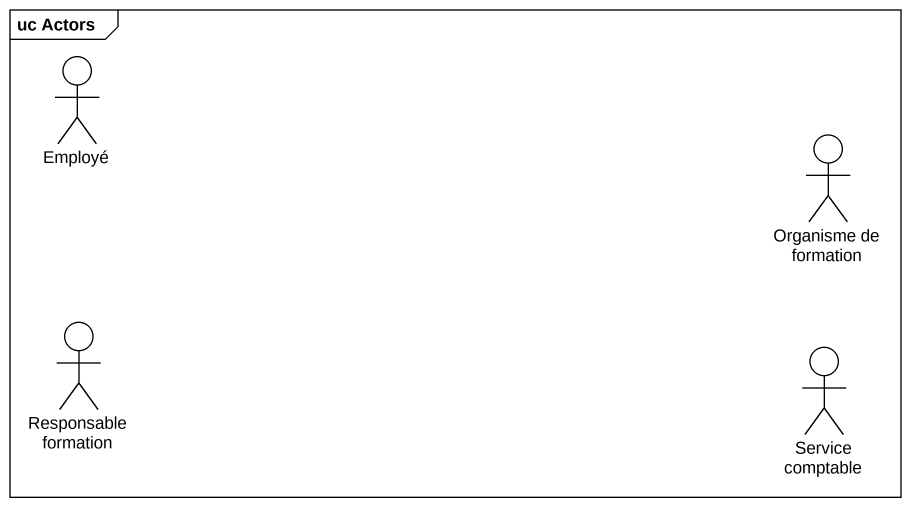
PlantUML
@startuml
mainframe uc Actors
actor Employé
actor "Organisme de formation" as Organisme_de_formation
actor "Responsable formation" as Responsable_formation
actor "Service comptable" as Service_comptable
@enduml
